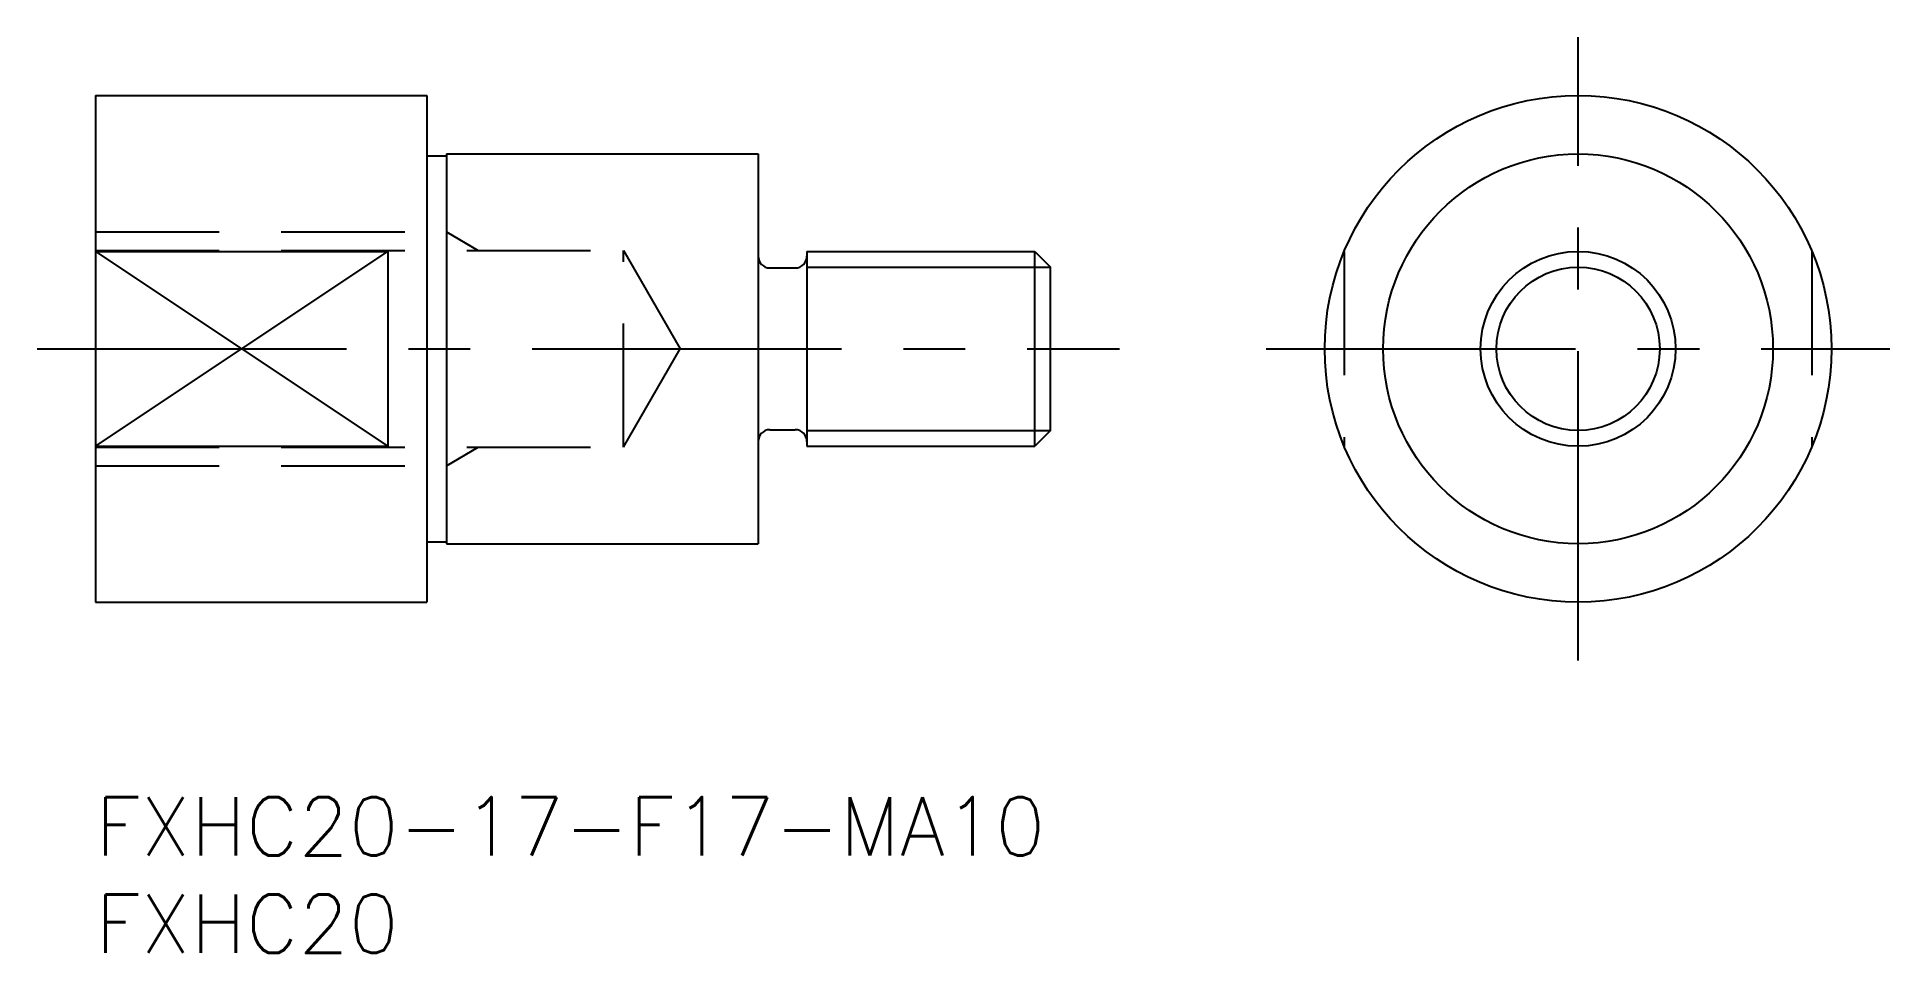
# Model space of a CAD drawing. Extents: x -3 to 92.1, y -8 to 39.
import ezdxf

# ---------------------------------------------------------------- set-up
doc = ezdxf.new("R2010")
doc.units = 0
doc.header["$LTSCALE"] = 0.5
doc.linetypes.add('CENTER', pattern=[50.8, 31.75, -6.35, 6.35, -6.35])
doc.linetypes.add('DASHED', pattern=[19.05, 12.7, -6.35])
for name, color, linetype in [('MSM_CENTER', 1, 'CENTER'), ('MSM_CONTINUOUS', 7, 'CONTINUOUS'), ('MSM_DASHED', 4, 'DASHED'), ('MSM_NARROW', 5, 'CONTINUOUS'), ('MSM_PART_NUMBER', 7, 'CONTINUOUS')]:
    doc.layers.add(name, color=color, linetype=linetype)
doc.styles.get("Standard").update_dxf_attribs({"font": 'txt.shx', "height": 3, "bigfont": 'bigfont.shx'})

# ---------------------------------------------------------------- blocks, each defined once
blk = doc.blocks.new('*U4')
at = {"layer": 'MSM_PART_NUMBER'}
blk.add_text('FXHC20-17-F17-MA10', height=3, dxfattribs=at).set_placement((0, -3))
blk = doc.blocks.new('*U5')
at = {"layer": 'MSM_PART_NUMBER'}
blk.add_text('FXHC20', height=3, dxfattribs=at).set_placement((0, -8))

msp = doc.modelspace()

# ---------------------------------------------------------------- linework, layer by layer
at = {"layer": 'MSM_CENTER'}
for p, q in [((76.068, 7), (76.068, 39)), ((-3, 23), (52.538, 23)), ((60.068, 23), (92.068, 23))]:
    msp.add_line(p, q, dxfattribs=at)
at = {"layer": 'MSM_CONTINUOUS'}
for p, q in [((0, 36), (0, 10)), ((0, 36), (17, 36)), ((17, 36), (17, 10)), ((17, 32.9), (18, 32.9)), ((18, 33), (34, 33)), ((18, 33), (18, 13)), ((34, 33), (34, 13)), ((0, 28), (15, 28)), ((15, 28), (15, 18)), ((36.5, 28), (48.188, 28)), ((36.5, 28), (36.5, 18)), ((48.188, 18), (48.188, 28)), ((48.188, 28), (49, 27.188)), ((34.6, 27.15), (35.9, 27.15)), ((49, 18.812), (49, 27.188)), ((34.6, 18.85), (35.9, 18.85)), ((49, 18.812), (48.188, 18)), ((0, 18), (15, 18)), ((36.5, 18), (48.188, 18)), ((17, 13.1), (18, 13.1)), ((18, 13), (34, 13)), ((0, 10), (17, 10))]:
    msp.add_line(p, q, dxfattribs=at)
for radius in [13, 10, 5]:
    msp.add_circle((76.068, 23), radius, dxfattribs=at)
for centre, start, end in [((34.6, 27.75), 180, 270), ((35.9, 27.75), 270, 0), ((34.6, 18.25), 90, 180), ((35.9, 18.25), 0, 90)]:
    msp.add_arc(centre, 0.6, start, end, dxfattribs=at)
at = {"layer": 'MSM_DASHED'}
for p, q in [((0, 29), (18, 29)), ((18, 29), (19.64, 28.053)), ((0, 28.053), (27.083, 28.053)), ((27.083, 17.947), (27.083, 28.053)), ((27.083, 28.053), (30, 23)), ((64.068, 28), (64.068, 18)), ((88.068, 28), (88.068, 18)), ((27.083, 17.947), (30, 23)), ((0, 17.947), (27.083, 17.947)), ((18, 17), (19.64, 17.947)), ((0, 17), (18, 17))]:
    msp.add_line(p, q, dxfattribs=at)
at = {"layer": 'MSM_NARROW'}
for p, q in [((0, 28), (15, 18)), ((0, 18), (15, 28)), ((36.5, 27.188), (49, 27.188)), ((36.5, 18.812), (49, 18.812))]:
    msp.add_line(p, q, dxfattribs=at)
msp.add_circle((76.068, 23), 4.188, dxfattribs=at)

# ---------------------------------------------------------------- block references
at = {"layer": 'MSM_CONTINUOUS'}
for name in ['*U4', '*U5']:
    msp.add_blockref(name, (0, 0), dxfattribs=at)

doc.saveas('drawing.dxf')
